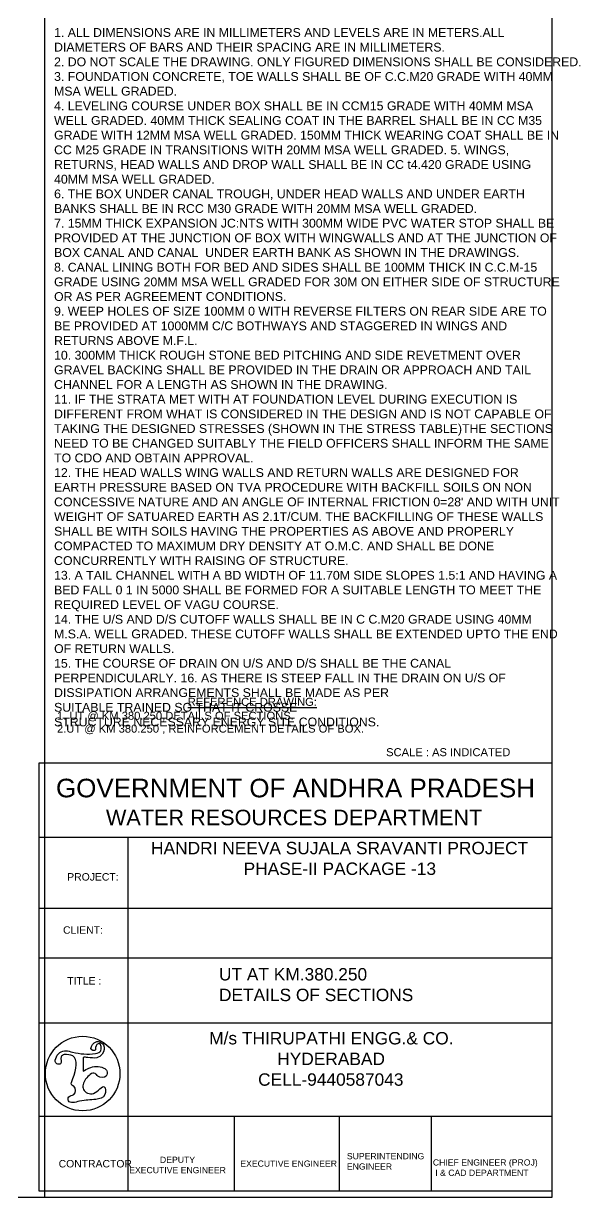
# Model space of a CAD drawing. Header units: millimetres. Extents: x 5760592 to 5768701, y 20978528 to 20983100.
# Drawn here: x 5767309 to 5768701, y 20978528 to 20981463 of the extents above; entities that cross this region are included whole.
import ezdxf

# ---------------------------------------------------------------- set-up
doc = ezdxf.new("R2010")
doc.units = ezdxf.units.MM
doc.header["$MEASUREMENT"] = 0
for name, color, linetype in [('DIMENSIONS', 7, 'Continuous'), ('DRAWING', 7, 'Continuous'), ('TEXT', 7, 'Continuous')]:
    doc.layers.add(name, color=color, linetype=linetype)
doc.styles.get("Standard").update_dxf_attribs({"font": 'arial.ttf', "height": 20})

msp = doc.modelspace()

# ---------------------------------------------------------------- linework, layer by layer
at = {"layer": 'DIMENSIONS', "color": 0}
msp.add_lwpolyline([(5767361.5, 20983100), (5767361.5, 20978527.7)], dxfattribs=at)
at = {"layer": 'DRAWING', "color": 0}
msp.add_lwpolyline([(5760592.1, 20983100), (5768629.1, 20983100), (5768629.1, 20978527.7), (5760592.1, 20978527.7)], close=True, dxfattribs=at)
at = {"layer": 'TEXT', "color": 0}
msp.add_lwpolyline([(5767348.2, 20979614.1), (5768629.1, 20979614.1), (5768629.1, 20978543.4), (5767348.2, 20978543.4)], close=True, dxfattribs=at)
for points in [[(5767348.2, 20979428.2), (5768629.1, 20979428.2)], [(5767569.9, 20979428.2), (5767569.9, 20978543.4)], [(5767348.2, 20979250.7), (5768629.1, 20979250.7)], [(5767348.2, 20979126.6), (5768629.1, 20979126.6)], [(5767348.2, 20978964.4), (5768629.1, 20978964.4)], [(5767457.6, 20978878.1), (5767457.6, 20978843.3)], [(5767348.2, 20978731), (5768629.1, 20978731)], [(5767835.3, 20978731), (5767835.3, 20978543.4)], [(5768098.6, 20978543.4), (5768098.6, 20978731)], [(5768327.8, 20978731), (5768327.8, 20978543.4)]]:
    msp.add_lwpolyline(points, dxfattribs=at)
msp.add_circle((5767456.7, 20978837.6), 93.2, dxfattribs=at)
for points in [[(5767410.7, 20978885.6), (5767402.9, 20978879.5), (5767401.5, 20978861.7), (5767392, 20978862.2), (5767399.3, 20978889.9), (5767431.4, 20978891.2), (5767489.1, 20978888), (5767502, 20978894.6), (5767497.7, 20978912.6), (5767488.9, 20978903.1), (5767487.9, 20978896), (5767479.6, 20978896.5), (5767485.7, 20978914.5), (5767499.2, 20978916.8), (5767509.1, 20978909), (5767505.2, 20978886.3), (5767491.9, 20978877), (5767469.5, 20978877.9), (5767457.6, 20978878.1)], [(5767457.6, 20978843.3), (5767472.3, 20978851.4), (5767509.3, 20978851.4), (5767517.3, 20978844.1), (5767515.3, 20978831.4), (5767494.7, 20978831.4), (5767487.6, 20978837.7), (5767464.1, 20978823.4), (5767458.7, 20978798), (5767483.9, 20978788.1), (5767510.6, 20978804.7), (5767512.1, 20978785.1), (5767489.5, 20978773.1), (5767449, 20978768.3), (5767421.3, 20978769.8), (5767421.7, 20978779.1), (5767434.8, 20978785.1), (5767434.2, 20978805.7), (5767429.7, 20978808.5), (5767432.2, 20978825.3), (5767431.8, 20978881.6), (5767410.7, 20978885.6)]]:
    msp.add_spline(points, degree=3, dxfattribs=at)

# ---------------------------------------------------------------- texts
for s, p in [('%%UREFERENCE DRAWING:', (5767719.1, 20979756.9)), ('1. UT.@ KM 380.250,DETAILS OF SECTIONS.', (5767392.4, 20979722.1)), ('2.UT @ KM 380.250 , REINFORCEMENT DETAILS OF BOX.', (5767392.4, 20979689.9)), ('SCALE : AS INDICATED ', (5768214.8, 20979631))]:
    msp.add_text(s, height=20, dxfattribs=at).set_placement(p)
at = {"layer": 'TEXT', "color": 0, "attachment_point": 1}
for s, insert, char_height, width in [("1. ALL DIMENSIONS ARE IN MILLIMETERS AND LEVELS ARE IN METERS.ALL DIAMETERS OF BARS AND THEIR SPACING ARE IN MILLIMETERS. \\P2. DO NOT SCALE THE DRAWING. ONLY FIGURED DIMENSIONS SHALL BE CONSIDERED. \\P3. FOUNDATION CONCRETE, TOE WALLS SHALL BE OF C.C.M20 GRADE WITH 40MM MSA WELL GRADED. \\P4. LEVELING COURSE UNDER BOX SHALL BE IN CCM15 GRADE WITH 40MM MSA WELL GRADED. 40MM THICK SEALING COAT IN THE BARREL SHALL BE IN CC M35 GRADE WITH 12MM MSA WELL GRADED. 150MM THICK WEARING COAT SHALL BE IN CC M25 GRADE IN TRANSITIONS WITH 20MM MSA WELL GRADED. 5. WINGS, RETURNS, HEAD WALLS AND DROP WALL SHALL BE IN CC t4.420 GRADE USING 40MM MSA WELL GRADED. \\P6. THE BOX UNDER CANAL TROUGH, UNDER HEAD WALLS AND UNDER EARTH BANKS SHALL BE IN RCC M30 GRADE WITH 20MM MSA WELL GRADED. \\P7. 15MM THICK EXPANSION JC:NTS WITH 300MM WIDE PVC WATER STOP SHALL BE PROVIDED AT THE JUNCTION OF BOX WITH WINGWALLS AND AT THE JUNCTION OF BOX CANAL AND CANAL  UNDER EARTH BANK AS SHOWN IN THE DRAWINGS. \\P8. CANAL LINING BOTH FOR BED AND SIDES SHALL BE 100MM THICK IN C.C.M-15 GRADE USING 20MM MSA WELL GRADED FOR 30M ON EITHER SIDE OF STRUCTURE OR AS PER AGREEMENT CONDITIONS. \\P9. WEEP HOLES OF SIZE 100MM 0 WITH REVERSE FILTERS ON REAR SIDE ARE TO BE PROVIDED AT 1000MM C/C BOTHWAYS AND STAGGERED IN WINGS AND RETURNS ABOVE M.F.L. \\P10. 300MM THICK ROUGH STONE BED PITCHING AND SIDE REVETMENT OVER GRAVEL BACKING SHALL BE PROVIDED IN THE DRAIN OR APPROACH AND TAIL CHANNEL FOR A LENGTH AS SHOWN IN THE DRAWING. \\P11. IF THE STRATA MET WITH AT FOUNDATION LEVEL DURING EXECUTION IS DIFFERENT FROM WHAT IS CONSIDERED IN THE DESIGN AND IS NOT CAPABLE OF TAKING THE DESIGNED STRESSES (SHOWN IN THE STRESS TABLE)THE SECTIONS NEED TO BE CHANGED SUITABLY THE FIELD OFFICERS SHALL INFORM THE SAME TO CDO AND OBTAIN APPROVAL. \\P12. THE HEAD WALLS WING WALLS AND RETURN WALLS ARE DESIGNED FOR EARTH PRESSURE BASED ON TVA PROCEDURE WITH BACKFILL SOILS ON NON CONCESSIVE NATURE AND AN ANGLE OF INTERNAL FRICTION 0=28' AND WITH UNIT WEIGHT OF SATUARED EARTH AS 2.1T/CUM. THE BACKFILLING OF THESE WALLS SHALL BE WITH SOILS HAVING THE PROPERTIES AS ABOVE AND PROPERLY COMPACTED TO MAXIMUM DRY DENSITY AT O.M.C. AND SHALL BE DONE CONCURRENTLY WITH RAISING OF STRUCTURE. \\P13. A TAIL CHANNEL WITH A BD WIDTH OF 11.70M SIDE SLOPES 1.5:1 AND HAVING A BED FALL 0 1 IN 5000 SHALL BE FORMED FOR A SUITABLE LENGTH TO MEET THE REQUIRED LEVEL OF VAGU COURSE. \\P14. THE U/S AND D/S CUTOFF WALLS SHALL BE IN C C.M20 GRADE USING 40MM M.S.A. WELL GRADED. THESE CUTOFF WALLS SHALL BE EXTENDED UPTO THE END OF RETURN WALLS. \\P15. THE COURSE OF DRAIN ON U/S AND D/S SHALL BE THE CANAL PERPENDICULARLY. 16. AS THERE IS STEEP FALL IN THE DRAIN ON U/S OF DISSIPATION ARRANGEMENTS SHALL BE MADE AS PER \\PSUITABLE TRAINED SO THAT IT CROSSE \\PSTRUCTURE NECESSARY ENERGY SITE CONDITIONS. ", (5767385.2, 20981451.2), 22, 1266.39), ('\\pi25.064;{\\H1.5x;GOVERNMENT OF ANDHRA PRADESH}  \\P\\pi149.92;{\\H1.25x;WATER RESOURCES DEPARTMENT }', (5767364.9, 20979574.6), 30.971, 1238.607), ('\\pi2.1654;HANDRI NEEVA SUJALA SRAVANTI PROJECT \\P\\pi233.42;PHASE-II PACKAGE -13', (5767625.4, 20979416.8), 30.971, 942.442), ('PROJECT:', (5767418.1, 20979338.6), 18.58, 190.634), ('CLIENT:', (5767407.6, 20979205.7), 18.58, 190.634), ('UT AT KM.380.250 \\PDETAILS OF SECTIONS  ', (5767797.2, 20979101.3), 30.971, 757.249), ('TITLE :', (5767418.1, 20979078.7), 18.58, 190.634), ('\\pi3.4858;M/s THIRUPATHI ENGG.& CO. \\P\\pi173.53;HYDERABAD   \\P\\pi125.71;CELL-9440587043', (5767769.3, 20978941.4), 30.971, 610.57), ('CONTRACTOR ', (5767396.6, 20978621.5), 18.583, 190.634), ('\\pi138.17;DEPUTY \\P\\pi61.308;EXECUTIVE ENGINEER ', (5767511.6, 20978629.7), 15.486, 362.252), ('EXECUTIVE ENGINEER', (5767850.5, 20978620.2), 15.486, 241.501), ('SUPERINTENDING \\PENGINEER ', (5768116.8, 20978638.8), 15.486, 192.319), ('CHIEF ENGINEER (PROJ)\\P I & CAD DEPARTMENT ', (5768331.7, 20978623.1), 15.486, 261.392)]:
    msp.add_mtext(s, dxfattribs=dict(at, insert=insert, char_height=char_height, width=width))

doc.saveas('drawing.dxf')
